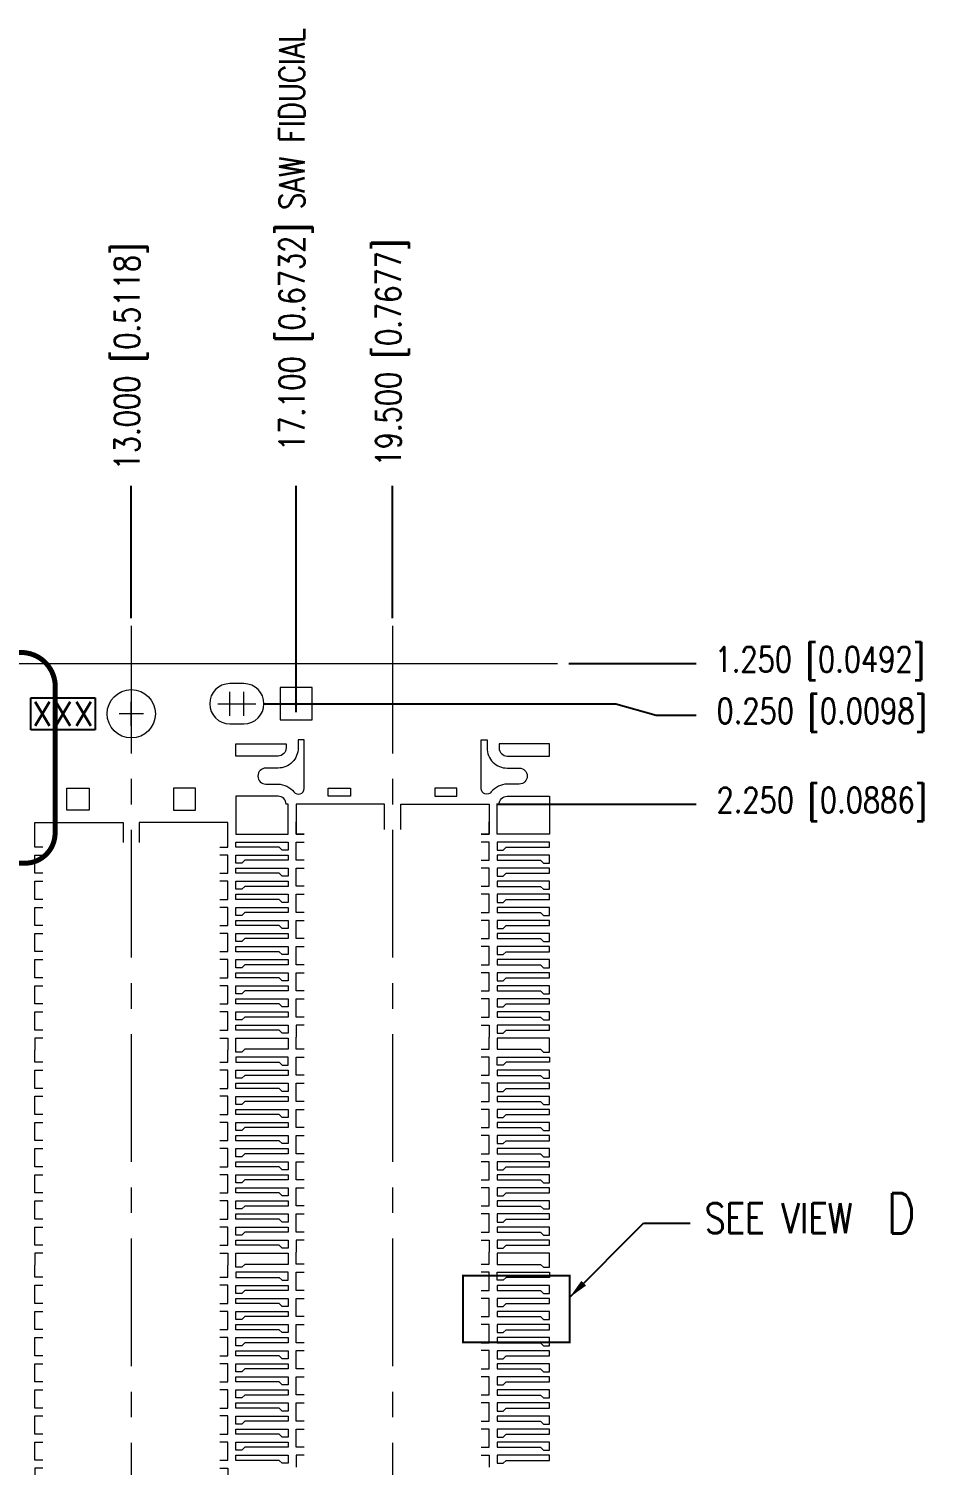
# Model space of a CAD drawing. Extents: x 38 to 840, y 27 to 530.
# Drawn here: x 145 to 236.3, y 387 to 529.9 of the extents above; entities that cross this region are included whole.
import ezdxf
from ezdxf.enums import TextEntityAlignment as Align

# ---------------------------------------------------------------- set-up
doc = ezdxf.new("R2010")
doc.units = 0
doc.header["$LTSCALE"] = 25.4
doc.header["$MEASUREMENT"] = 0
doc.linetypes.add('CENTERX2', pattern=[4, 2.5, -0.5, 0.5, -0.5])
doc.linetypes.add('PHANTOM2', pattern=[1.25, 0.625, -0.125, 0.125, -0.125, 0.125, -0.125])
doc.layers.get('0').update_dxf_attribs({"color": 20, "lineweight": 5})
for name, color, linetype, lineweight in [('SH-01_CENTER', 2, 'CENTERX2', 5), ('SH-01_DIM', 4, 'Continuous', 5), ('SH-01_NOTES', 3, 'Continuous', 5), ('SH-01_OBJECT', 7, 'Continuous', 5), ('SH-01_PHANTOM', 1, 'PHANTOM2', 5)]:
    doc.layers.add(name, color=color, linetype=linetype, lineweight=lineweight)
doc.layers.add('SH-01_MISC', color=6, linetype='PHANTOM2')
doc.styles.add('SIMPLEX', font='SIMPLEX.shx', dxfattribs={"width": 0.8})
doc.styles.get("Standard").update_dxf_attribs({"font": 'simplex.shx', "width": 0.82})
doc.dimstyles.get("Standard").update_dxf_attribs({"dimtxt": 3, "dimasz": 4, "dimexe": 1.5, "dimexo": 0.75, "dimgap": 1, "dimtad": 0, "dimdec": 3, "dimlfac": 0.25, "dimzin": 0, "dimdsep": 46, "dimtxsty": 'SIMPLEX', "dimcen": 0.5, "dimadec": 0, "dimazin": 0, "dimtp": 0.025, "dimtfac": 1, "dimtdec": 3, "dimtofl": 0, "dimtmove": 0, "dimatfit": 3, "dimfxl": 1, "dimtolj": 1, "dimtzin": 0, "dimarcsym": 0})

# ---------------------------------------------------------------- blocks, each defined once
blk = doc.blocks.new('*D32')
at = {"layer": 'Defpoints', "color": 0, "ltscale": 5, "transparency": 16777216}
for p in [(103.23, 461.78), (211.44, 106.56), (192.83, 105.18)]:
    blk.add_point(p, dxfattribs=at)
at = {"layer": 'SH-01_DIM', "color": 0, "lineweight": -2, "ltscale": 5, "transparency": 16777216}
for p, q in [((203.44, 105.18), (207.44, 106.56)), ((207.44, 106.56), (211.44, 106.56)), ((193.58, 105.18), (203.44, 105.18))]:
    blk.add_line(p, q, dxfattribs=at)
at = {"layer": 'SH-01_DIM', "color": 0, "ltscale": 5, "transparency": 16777216, "insert": (224.67, 106.56), "char_height": 2.5, "attachment_point": 5, "style": 'SIMPLEX'}
blk.add_mtext('\\A1;89.150 [3.5098]', dxfattribs=at)
blk = doc.blocks.new('*D33')
at = {"layer": 'Defpoints', "color": 0, "ltscale": 5, "transparency": 16777216}
for p in [(103.23, 461.78), (192.83, 102.18), (211.44, 102.18)]:
    blk.add_point(p, dxfattribs=at)
at = {"layer": 'SH-01_DIM', "color": 0, "lineweight": -2, "ltscale": 5, "transparency": 16777216}
blk.add_line((193.58, 102.18), (211.44, 102.18), dxfattribs=at)
at = {"layer": 'SH-01_DIM', "color": 0, "ltscale": 5, "transparency": 16777216, "insert": (224.87, 102.18), "char_height": 2.5, "attachment_point": 5, "style": 'SIMPLEX'}
blk.add_mtext('\\A1;89.900 [3.5394]', dxfattribs=at)
blk = doc.blocks.new('*D34')
at = {"layer": 'Defpoints', "color": 0, "ltscale": 5, "transparency": 16777216}
for p in [(103.23, 461.78), (198.03, 86.78), (211.44, 86.78)]:
    blk.add_point(p, dxfattribs=at)
at = {"layer": 'SH-01_DIM', "color": 0, "lineweight": -2, "ltscale": 5, "transparency": 16777216}
blk.add_line((198.78, 86.78), (211.44, 86.78), dxfattribs=at)
at = {"layer": 'SH-01_DIM', "color": 0, "ltscale": 5, "transparency": 16777216, "insert": (224.87, 86.78), "char_height": 2.5, "attachment_point": 5, "style": 'SIMPLEX'}
blk.add_mtext('\\A1;93.750 [3.6909]', dxfattribs=at)
blk = doc.blocks.new('*D35')
at = {"layer": 'Defpoints', "color": 0, "ltscale": 5, "transparency": 16777216}
for p in [(103.23, 461.78), (168.03, 96.18), (211.44, 96.18)]:
    blk.add_point(p, dxfattribs=at)
at = {"layer": 'SH-01_DIM', "color": 0, "lineweight": -2, "ltscale": 5, "transparency": 16777216}
blk.add_line((168.78, 96.18), (211.44, 96.18), dxfattribs=at)
at = {"layer": 'SH-01_DIM', "color": 0, "ltscale": 5, "transparency": 16777216, "insert": (228.67, 96.18), "char_height": 2.5, "attachment_point": 5, "style": 'SIMPLEX'}
blk.add_mtext('\\A1;91.400 [3.5984] REF.', dxfattribs=at)
blk = doc.blocks.new('*D36')
at = {"layer": 'Defpoints', "color": 0, "ltscale": 5, "transparency": 16777216}
for p in [(198.03, 466.78), (211.44, 466.78), (103.23, 461.78)]:
    blk.add_point(p, dxfattribs=at)
at = {"layer": 'SH-01_DIM', "color": 0, "lineweight": -2, "ltscale": 5, "transparency": 16777216}
blk.add_line((198.78, 466.78), (211.44, 466.78), dxfattribs=at)
at = {"layer": 'SH-01_DIM', "color": 0, "ltscale": 5, "transparency": 16777216, "insert": (223.72, 466.78), "char_height": 2.5, "attachment_point": 5, "style": 'SIMPLEX'}
blk.add_mtext('\\A1;1.250 [0.0492]', dxfattribs=at)
blk = doc.blocks.new('*D37')
at = {"layer": 'Defpoints', "color": 0, "ltscale": 5, "transparency": 16777216}
for p in [(103.23, 461.78), (167.63, 462.78), (211.44, 461.65)]:
    blk.add_point(p, dxfattribs=at)
at = {"layer": 'SH-01_DIM', "color": 0, "lineweight": -2, "ltscale": 5, "transparency": 16777216}
for p, q in [((168.38, 462.78), (203.44, 462.78)), ((203.44, 462.78), (207.44, 461.65)), ((207.44, 461.65), (211.44, 461.65))]:
    blk.add_line(p, q, dxfattribs=at)
at = {"layer": 'SH-01_DIM', "color": 0, "ltscale": 5, "transparency": 16777216, "insert": (223.91, 461.65), "char_height": 2.5, "attachment_point": 5, "style": 'SIMPLEX'}
blk.add_mtext('\\A1;0.250 [0.0098]', dxfattribs=at)
blk = doc.blocks.new('*D51')
at = {"layer": 'Defpoints', "color": 0, "ltscale": 5, "transparency": 16777216}
for p in [(103.23, 461.78), (148.83, 103.88), (148.83, 74.26)]:
    blk.add_point(p, dxfattribs=at)
at = {"layer": 'SH-01_DIM', "color": 0, "lineweight": -2, "ltscale": 5, "transparency": 16777216}
blk.add_line((148.83, 103.13), (148.83, 74.26), dxfattribs=at)
at = {"layer": 'SH-01_DIM', "color": 0, "ltscale": 5, "transparency": 16777216, "insert": (148.83, 61.22), "char_height": 2.5, "attachment_point": 5, "rotation": 90, "style": 'SIMPLEX'}
blk.add_mtext('\\A1;11.400 [0.4488]', dxfattribs=at)
blk = doc.blocks.new('*D52')
at = {"layer": 'Defpoints', "color": 0, "ltscale": 5, "transparency": 16777216}
for p in [(103.23, 461.78), (159.43, 103.88), (159.43, 74.26)]:
    blk.add_point(p, dxfattribs=at)
at = {"layer": 'SH-01_DIM', "color": 0, "lineweight": -2, "ltscale": 5, "transparency": 16777216}
blk.add_line((159.43, 103.13), (159.43, 74.26), dxfattribs=at)
at = {"layer": 'SH-01_DIM', "color": 0, "ltscale": 5, "transparency": 16777216, "insert": (159.43, 61.22), "char_height": 2.5, "attachment_point": 5, "rotation": 90, "style": 'SIMPLEX'}
blk.add_mtext('\\A1;14.050 [0.5531]', dxfattribs=at)
blk = doc.blocks.new('*D53')
at = {"layer": 'Defpoints', "color": 0, "ltscale": 5, "transparency": 16777216}
for p in [(103.23, 461.78), (164.83, 90.58), (164.83, 74.26)]:
    blk.add_point(p, dxfattribs=at)
at = {"layer": 'SH-01_DIM', "color": 0, "lineweight": -2, "ltscale": 5, "transparency": 16777216}
blk.add_line((164.83, 89.83), (164.83, 74.26), dxfattribs=at)
at = {"layer": 'SH-01_DIM', "color": 0, "ltscale": 5, "transparency": 16777216, "insert": (164.83, 61.03), "char_height": 2.5, "attachment_point": 5, "rotation": 90, "style": 'SIMPLEX'}
blk.add_mtext('\\A1;15.400 [0.6063]', dxfattribs=at)
blk = doc.blocks.new('*D54')
at = {"layer": 'Defpoints', "color": 0, "ltscale": 5, "transparency": 16777216}
for p in [(103.23, 461.78), (158.23, 93.78), (154.21, 74.26)]:
    blk.add_point(p, dxfattribs=at)
at = {"layer": 'SH-01_DIM', "color": 0, "lineweight": -2, "ltscale": 5, "transparency": 16777216}
for p, q in [((158.23, 93.03), (158.23, 82.26)), ((158.23, 82.26), (154.21, 78.26)), ((154.21, 78.26), (154.21, 74.26))]:
    blk.add_line(p, q, dxfattribs=at)
at = {"layer": 'SH-01_DIM', "color": 0, "ltscale": 5, "transparency": 16777216, "insert": (154.21, 61.22), "char_height": 2.5, "attachment_point": 5, "rotation": 90, "style": 'SIMPLEX'}
blk.add_mtext('\\A1;13.750 [0.5413]', dxfattribs=at)
blk = doc.blocks.new('*D55')
at = {"layer": 'Defpoints', "color": 0, "ltscale": 5, "transparency": 16777216}
for p in [(103.23, 461.78), (170.83, 102.18), (170.83, 74.26)]:
    blk.add_point(p, dxfattribs=at)
at = {"layer": 'SH-01_DIM', "color": 0, "lineweight": -2, "ltscale": 5, "transparency": 16777216}
blk.add_line((170.83, 101.43), (170.83, 74.26), dxfattribs=at)
at = {"layer": 'SH-01_DIM', "color": 0, "ltscale": 5, "transparency": 16777216, "insert": (170.83, 61.03), "char_height": 2.5, "attachment_point": 5, "rotation": 90, "style": 'SIMPLEX'}
blk.add_mtext('\\A1;16.900 [0.6654]', dxfattribs=at)
blk = doc.blocks.new('*D56')
at = {"layer": 'Defpoints', "color": 0, "ltscale": 5, "transparency": 16777216}
for p in [(103.23, 461.78), (190.83, 93.78), (190.83, 74.26)]:
    blk.add_point(p, dxfattribs=at)
at = {"layer": 'SH-01_DIM', "color": 0, "lineweight": -2, "ltscale": 5, "transparency": 16777216}
for p, q in [((190.83, 93.03), (190.83, 82.26)), ((190.83, 82.26), (190.83, 78.26)), ((190.83, 78.26), (190.83, 74.26))]:
    blk.add_line(p, q, dxfattribs=at)
at = {"layer": 'SH-01_DIM', "color": 0, "ltscale": 5, "transparency": 16777216, "insert": (190.83, 61.03), "char_height": 2.5, "attachment_point": 5, "rotation": 90, "style": 'SIMPLEX'}
blk.add_mtext('\\A1;21.900 [0.8622]', dxfattribs=at)
blk = doc.blocks.new('*D57')
at = {"layer": 'Defpoints', "color": 0, "ltscale": 5, "transparency": 16777216}
for p in [(155.23, 484.45), (155.23, 470.54), (103.23, 461.78)]:
    blk.add_point(p, dxfattribs=at)
at = {"layer": 'SH-01_DIM', "color": 0, "lineweight": -2, "ltscale": 5, "transparency": 16777216}
blk.add_line((155.23, 471.29), (155.23, 484.45), dxfattribs=at)
at = {"layer": 'SH-01_DIM', "color": 0, "ltscale": 5, "transparency": 16777216, "insert": (155.23, 497.31), "char_height": 2.5, "attachment_point": 5, "rotation": 90, "style": 'SIMPLEX'}
blk.add_mtext('\\A1;13.000 [0.5118]', dxfattribs=at)
blk = doc.blocks.new('*D58')
at = {"layer": 'Defpoints', "color": 0, "ltscale": 5, "transparency": 16777216}
for p in [(181.23, 484.45), (181.23, 470.54), (103.23, 461.78)]:
    blk.add_point(p, dxfattribs=at)
at = {"layer": 'SH-01_DIM', "color": 0, "lineweight": -2, "ltscale": 5, "transparency": 16777216}
blk.add_line((181.23, 471.29), (181.23, 484.45), dxfattribs=at)
at = {"layer": 'SH-01_DIM', "color": 0, "ltscale": 5, "transparency": 16777216, "insert": (181.23, 497.69), "char_height": 2.5, "attachment_point": 5, "rotation": 90, "style": 'SIMPLEX'}
blk.add_mtext('\\A1;19.500 [0.7677]', dxfattribs=at)
blk = doc.blocks.new('*D59')
at = {"layer": 'Defpoints', "color": 0, "ltscale": 5, "transparency": 16777216}
for p in [(171.63, 484.45), (103.23, 461.78), (171.63, 461.18)]:
    blk.add_point(p, dxfattribs=at)
at = {"layer": 'SH-01_DIM', "color": 0, "lineweight": -2, "ltscale": 5, "transparency": 16777216}
blk.add_line((171.63, 461.93), (171.63, 484.45), dxfattribs=at)
at = {"layer": 'SH-01_DIM', "color": 0, "ltscale": 5, "transparency": 16777216, "insert": (171.63, 508.97), "char_height": 2.5, "attachment_point": 5, "rotation": 90, "style": 'SIMPLEX'}
blk.add_mtext('\\A1;17.100 [0.6732] SAW FIDUCIAL', dxfattribs=at)
blk = doc.blocks.new('*D87')
at = {"layer": 'Defpoints', "color": 0, "ltscale": 5, "transparency": 16777216}
for p in [(103.23, 461.78), (190.83, 452.78), (211.44, 452.78)]:
    blk.add_point(p, dxfattribs=at)
at = {"layer": 'SH-01_DIM', "color": 0, "lineweight": -2, "ltscale": 5, "transparency": 16777216}
blk.add_line((191.58, 452.78), (211.44, 452.78), dxfattribs=at)
at = {"layer": 'SH-01_DIM', "color": 0, "ltscale": 5, "transparency": 16777216, "insert": (223.91, 452.78), "char_height": 2.5, "attachment_point": 5, "style": 'SIMPLEX'}
blk.add_mtext('\\A1;2.250 [0.0886]', dxfattribs=at)
blk = doc.blocks.new('*U125')
at = {"layer": 'SH-01_OBJECT'}
for points in [[(-8.8, -0.904), (-9.6, -0.904), (-9.6, 0.904), (-8.8, 0.904)], [(8.8, -0.904), (9.6, -0.904), (9.6, 0.904), (8.8, 0.904)]]:
    blk.add_lwpolyline(points, dxfattribs=at)
blk = doc.blocks.new('*U126')
at = {"color": 0, "linetype": 'ByBlock', "lineweight": -2, "transparency": 16777216}
for p in [(0, 15.6), (0, 13), (0, 10.4), (0, 7.8), (0, 5.2), (0, 2.6), (0, 0)]:
    blk.add_blockref('*U125', p, dxfattribs=at)
blk = doc.blocks.new('*U127')
at = {"layer": 'SH-01_OBJECT'}
for points in [[(-8.8, -0.904), (-9.6, -0.904), (-9.6, 0.904), (-8.8, 0.904)], [(8.8, -0.904), (9.6, -0.904), (9.6, 0.904), (8.8, 0.904)]]:
    blk.add_lwpolyline(points, dxfattribs=at)
blk = doc.blocks.new('*U128')
at = {"color": 0, "linetype": 'ByBlock', "lineweight": -2, "transparency": 16777216}
for p in [(0, 15.6), (0, 13), (0, 10.4), (0, 7.8), (0, 5.2), (0, 2.6), (0, 0)]:
    blk.add_blockref('*U127', p, dxfattribs=at)
blk = doc.blocks.new('*U120')
at = {"layer": 'SH-01_OBJECT'}
for points in [[(-21.8, 8.85), (-22.6, 8.85), (-22.6, 10.05)], [(-4.2, 8.85), (-3.4, 8.85), (-3.4, 10.05)], [(4.2, 10.15), (3.4, 10.15), (3.4, 11.35)], [(21.8, 10.15), (22.6, 10.15), (22.6, 11.35)], [(4.2, -8.85), (3.4, -8.85), (3.4, -10.05)], [(21.8, -8.85), (22.6, -8.85), (22.6, -10.05)], [(-21.8, -10.15), (-22.6, -10.15), (-22.6, -11.35)], [(-4.2, -10.15), (-3.4, -10.15), (-3.4, -11.35)]]:
    blk.add_lwpolyline(points, dxfattribs=at)
for name, p in [('*U128', (13, -7.15)), ('*U126', (-13, -8.45))]:
    blk.add_blockref(name, p)
blk = doc.blocks.new('*U113')
at = {"color": 0, "linetype": 'ByBlock', "lineweight": -2, "transparency": 16777216}
for p in [(52, 321), (52, 299.6), (52, 278.2)]:
    blk.add_blockref('*U120', p, dxfattribs=at)
blk = doc.blocks.new('*U116')
at = {"layer": 'SH-01_CENTER'}
for p, q in [((-12.72, 183.8), (-12.72, 186.2)), ((-4.12, 186), (-1.72, 186)), ((-2.92, 184.8), (-2.92, 187.2)), ((-2.72, 186), (-0.32, 186)), ((-1.52, 184.8), (-1.52, 187.2)), ((-11.52, 185), (-13.92, 185))]:
    blk.add_line(p, q, dxfattribs=at)
at = {"layer": 'SH-01_MISC'}
blk.add_lwpolyline([(-22.72, 186.6), (-16.32, 186.6), (-16.32, 183.4), (-22.72, 183.4)], close=True, dxfattribs=at)
at = {"layer": 'SH-01_OBJECT'}
blk.add_lwpolyline([(-2.92, 184), (-1.52, 184, 1), (-1.52, 188), (-2.92, 188, 1)], format="xyb", close=True, dxfattribs=at)
for points in [[(-19.12, 177.6), (-16.92, 177.6), (-16.92, 175.4), (-19.12, 175.4)], [(-6.32, 177.6), (-8.52, 177.6), (-8.52, 175.4), (-6.32, 175.4)], [(6.88, 177.6), (9.08, 177.6), (9.08, 176.8), (6.88, 176.8)], [(19.68, 177.6), (17.48, 177.6), (17.48, 176.8), (19.68, 176.8)]]:
    blk.add_lwpolyline(points, close=True, dxfattribs=at)
for points in [[(12.48, 173.5), (12.48, 176), (3.68, 176), (3.68, 173.04), (4.48, 173.04)], [(14.08, 173.5), (14.08, 176), (22.88, 176), (22.88, 173.04), (22.08, 173.04)], [(-21.52, 171.74), (-22.32, 171.74), (-22.32, 174.2), (-13.52, 174.2), (-13.52, 172.2)], [(-3.92, 171.74), (-3.12, 171.74), (-3.12, 174.2), (-11.92, 174.2), (-11.92, 172.2)]]:
    blk.add_lwpolyline(points, dxfattribs=at)
blk.add_circle((-12.72, 185), 2.4, dxfattribs=at)
at = {"layer": 'SH-01_PHANTOM'}
blk.add_lwpolyline([(5.28, 187.6), (2.08, 187.6), (2.08, 184.4), (5.28, 184.4)], close=True, dxfattribs=at)
at = {"layer": 'SH-01_NOTES'}
blk.add_text('XXX', height=2.4, dxfattribs=at).set_placement((-19.52, 185), align=Align.MIDDLE)
blk = doc.blocks.new('*U117')
at = {"color": 0, "linetype": 'ByBlock', "lineweight": -2, "transparency": 16777216}
blk.add_blockref('*U116', (52, 0), dxfattribs=at)
blk = doc.blocks.new('*U133')
at = {"layer": 'SH-01_OBJECT', "linetype": 'Continuous'}
for points in [[(-2, 0.25), (-2.6, 0.25), (-2.6, 1.05), (2.6, 1.05), (2.6, 0.54), (-1.71, 0.54)], [(-2.6, -0.25), (2.6, -0.25), (2.6, -1.05), (2, -1.05), (1.71, -0.76), (-2.6, -0.76)]]:
    blk.add_lwpolyline(points, close=True, dxfattribs=at)
blk = doc.blocks.new('*U134')
at = {"color": 0, "linetype": 'ByBlock', "lineweight": -2, "transparency": 16777216}
for p in [(0, 15.6), (0, 13), (0, 10.4), (0, 7.8), (0, 5.2), (0, 2.6), (0, 0)]:
    blk.add_blockref('*U133', p, dxfattribs=at)
blk = doc.blocks.new('*U121')
blk.add_blockref('*U134', (0, -7.8))
blk = doc.blocks.new('*U122')
at = {"color": 0, "linetype": 'ByBlock', "lineweight": -2, "transparency": 16777216}
for p in [(0, 321), (0, 299.6), (0, 278.2)]:
    blk.add_blockref('*U121', p, dxfattribs=at)
blk = doc.blocks.new('*U131')
at = {"layer": 'SH-01_OBJECT'}
for points in [[(2.6, 0.24), (-1.71, 0.24), (-2, -0.05), (-2.6, -0.05), (-2.6, 1.35), (2.6, 1.35)], [(2.6, -1.35), (2.6, -0.55), (-2.6, -0.55), (-2.6, -1.06), (1.71, -1.06), (2, -1.35)]]:
    blk.add_lwpolyline(points, close=True, dxfattribs=at)
blk = doc.blocks.new('*U132')
at = {"color": 0, "linetype": 'ByBlock', "lineweight": -2, "transparency": 16777216}
for p in [(0, 299.6), (0, 278.2)]:
    blk.add_blockref('*U131', p, dxfattribs=at)
blk = doc.blocks.new('*U118')
at = {"layer": 'SH-01_OBJECT'}
for points in [[(0.8, 176.9), (-3.4, 176.9), (-3.4, 178.1), (1.6, 178.1), (1.6, 177.7, -0.414214)], [(2.8, 177.7, -0.414214), (0.8, 175.7), (-0.4, 175.7, 1), (-0.4, 174.1), (0.8, 174.1, -0.232617), (2.38, 173.32, 0.7158), (3.4, 173.67), (3.4, 178.5), (2.8, 178.5)], [(-3.4, 172.1), (-3.4, 169.14), (1.8, 169.14), (1.8, 172.1), (1.6, 172.1, 0.414214), (0.8, 172.9), (-3.4, 172.9)]]:
    blk.add_lwpolyline(points, format="xyb", close=True, dxfattribs=at)
blk.add_lwpolyline([(-3.4, 168.34), (1.8, 168.34), (1.8, 167.54), (1.2, 167.54), (0.91, 167.84), (-3.4, 167.84)], close=True, dxfattribs=at)
for name, p in [('*U122', (-0.8, -162.81)), ('*U132', (-0.8, -152.11))]:
    blk.add_blockref(name, p)
blk = doc.blocks.new('*U119')
at = {"color": 0, "linetype": 'ByBlock', "lineweight": -2, "transparency": 16777216}
blk.add_blockref('*U118', (52, 0), dxfattribs=at)
blk = doc.blocks.new('*U135')
at = {"layer": 'SH-01_OBJECT', "linetype": 'Continuous'}
for points in [[(-2, 0.25), (-2.6, 0.25), (-2.6, 1.05), (2.6, 1.05), (2.6, 0.54), (-1.71, 0.54)], [(-2.6, -0.25), (2.6, -0.25), (2.6, -1.05), (2, -1.05), (1.71, -0.76), (-2.6, -0.76)]]:
    blk.add_lwpolyline(points, close=True, dxfattribs=at)
blk = doc.blocks.new('*U136')
at = {"color": 0, "linetype": 'ByBlock', "lineweight": -2, "transparency": 16777216}
for p in [(0, 15.6), (0, 13), (0, 10.4), (0, 7.8), (0, 5.2), (0, 2.6), (0, 0)]:
    blk.add_blockref('*U135', p, dxfattribs=at)
blk = doc.blocks.new('*U129')
blk.add_blockref('*U136', (0, -7.8))
blk = doc.blocks.new('*U130')
at = {"color": 0, "linetype": 'ByBlock', "lineweight": -2, "transparency": 16777216}
for p in [(0, 321), (0, 299.6), (0, 278.2)]:
    blk.add_blockref('*U129', p, dxfattribs=at)
blk = doc.blocks.new('*U123')
at = {"layer": 'SH-01_OBJECT'}
for points in [[(2.6, 0.24), (-1.71, 0.24), (-2, -0.05), (-2.6, -0.05), (-2.6, 1.35), (2.6, 1.35)], [(2.6, -1.35), (2.6, -0.55), (-2.6, -0.55), (-2.6, -1.06), (1.71, -1.06), (2, -1.35)]]:
    blk.add_lwpolyline(points, close=True, dxfattribs=at)
blk = doc.blocks.new('*U124')
at = {"color": 0, "linetype": 'ByBlock', "lineweight": -2, "transparency": 16777216}
for p in [(0, 299.6), (0, 278.2)]:
    blk.add_blockref('*U123', p, dxfattribs=at)
blk = doc.blocks.new('*U114')
at = {"layer": 'SH-01_OBJECT'}
for points in [[(-2.8, 177.7, 0.414214), (-0.8, 175.7), (0.4, 175.7, -1), (0.4, 174.1), (-0.8, 174.1, 0.232617), (-2.38, 173.32, -0.7158), (-3.4, 173.67), (-3.4, 178.5), (-2.8, 178.5)], [(-0.8, 176.9), (3.4, 176.9), (3.4, 178.1), (-1.6, 178.1), (-1.6, 177.7, 0.414214)], [(3.4, 172.1), (3.4, 169.14), (-1.8, 169.14), (-1.8, 172.1), (-1.6, 172.1, -0.414214), (-0.8, 172.9), (3.4, 172.9)]]:
    blk.add_lwpolyline(points, format="xyb", close=True, dxfattribs=at)
blk.add_lwpolyline([(3.4, 168.34), (-1.8, 168.34), (-1.8, 167.54), (-1.2, 167.54), (-0.91, 167.84), (3.4, 167.84)], close=True, dxfattribs=at)
at = {"extrusion": (0, 0, -1), "zscale": -1}
for name, p in [('*U130', (-0.8, -162.81)), ('*U124', (-0.8, -152.11))]:
    blk.add_blockref(name, p, dxfattribs=at)
blk = doc.blocks.new('*U115')
at = {"color": 0, "linetype": 'ByBlock', "lineweight": -2, "transparency": 16777216}
blk.add_blockref('*U114', (52, 0), dxfattribs=at)

msp = doc.modelspace()

# ---------------------------------------------------------------- linework, layer by layer
at = {"layer": 'SH-01_CENTER', "ltscale": 0.2}
for p, q in [((155.23373, 470.54031), (155.23373, 91.78142)), ((181.23373, 470.54031), (181.23373, 91.78142))]:
    msp.add_line(p, q, dxfattribs=at)
at = {"layer": 'SH-01_OBJECT'}
msp.add_lwpolyline([(88.23373, 466.78142), (197.63373, 466.78142)], dxfattribs=at)
at = {"layer": 'SH-01_PHANTOM', "ltscale": 0.3, "const_width": 0.5}
msp.add_lwpolyline([(101.82701, 446.92067), (144.6557, 446.91845, 0.414213562), (147.65792, 449.92067), (147.6733, 464.48182, 0.414214), (144.27666, 467.87846), (101.84826, 467.8784, 0.414213562), (98.84826, 464.8784), (98.82702, 449.92633, 0.414765532)], format="xyb", close=True, dxfattribs=at)
at = {"layer": 'SH-01_PHANTOM', "ltscale": 0.2, "const_width": 0.2}
msp.add_lwpolyline([(198.83722, 399.2653), (188.2335, 399.2653), (188.2335, 405.87031), (198.83722, 405.87031)], close=True, dxfattribs=at)

# ---------------------------------------------------------------- block references
for name, p in [('*U117', (115.95651, 276.78142)), ('*U119', (117.03373, 280.68142)), ('*U115', (141.43373, 280.68142)), ('*U113', (116.23373, 118.67142))]:
    msp.add_blockref(name, p)

# ---------------------------------------------------------------- texts
at = {"layer": 'SH-01_NOTES', "width": 0.8}
msp.add_text('SEE VIEW', height=3, dxfattribs=at).set_placement((212.29483, 410.10174))
msp.add_attdef('D', (230.37538, 410.09243), 'A', height=4, dxfattribs=at)

# ---------------------------------------------------------------- dimensions: what is measured, and where the dimension line sits
at = {"layer": 'SH-01_DIM', "ltscale": 5}
for feature_location, offset, dtype, text, picture, middle in [((171.63373, 461.18142), (0, 23.26851), 1, '<> SAW FIDUCIAL', '*D59', (171.63373, 508.97375)), ((168.03373, 96.18142), (43.4031, 0), 0, '<> REF.', '*D35', (228.67492, 96.18142))]:
    dim = msp.add_ordinate_dim(feature_location=feature_location, offset=offset, dtype=dtype, origin=(103.23373, 461.78142), text=text, dimstyle='Standard', override={"dimtxt": 2.5, "dimasz": 2, "dimtih": 1, "dimtoh": 1}, dxfattribs=at)
    dim.commit()
    dim.dimension.update_dxf_attribs({"geometry": picture, "text_midpoint": middle})
for feature_location, offset, dtype, origin, picture, middle in [((181.23373, 470.54031), (0, 13.90963), 1, (103.23373, 461.78142), '*D58', (181.23373, 497.68803)), ((155.23373, 470.54031), (0, 13.90963), 1, (103.23373, 461.78142), '*D57', (155.23373, 497.30708)), ((198.03373, 466.78142), (13.4031, 0), 0, (103.23373, 461.78142), '*D36', (223.72254, 466.78142)), ((167.63372, 462.78142), (43.80311, -1.13282), 0, (103.23373, 461.78142), '*D37', (223.91302, 461.6486)), ((190.83372, 452.78142), (20.60311, 0), 0, (103.23372, 461.78142), '*D87', (223.91302, 452.78142)), ((192.83373, 105.18142), (18.6031, 1.37643), 0, (103.23373, 461.78142), '*D32', (224.67492, 106.55786)), ((192.83373, 102.18142), (18.6031, 0), 0, (103.23373, 461.78142), '*D33', (224.8654, 102.18142)), ((198.03373, 86.78142), (13.4031, 0), 0, (103.23373, 461.78142), '*D34', (224.8654, 86.78142)), ((148.83373, 103.88142), (0, -29.61696), 1, (103.23373, 461.78142), '*D51', (148.83373, 61.21685)), ((159.43373, 103.88142), (0, -29.61696), 1, (103.23373, 461.78142), '*D52', (159.43373, 61.21685)), ((164.83373, 90.58142), (0, -16.31695), 1, (103.23373, 461.78142), '*D53', (164.83373, 61.02637)), ((158.23373, 93.78142), (-4.02394, -19.51696), 1, (103.23373, 461.78142), '*D54', (154.20979, 61.21685)), ((170.83373, 102.18142), (0, -27.91696), 1, (103.23373, 461.78142), '*D55', (170.83373, 61.02637)), ((190.83372, 93.78142), (0, -19.51696), 1, (103.23373, 461.78142), '*D56', (190.83373, 61.02637))]:
    dim = msp.add_ordinate_dim(feature_location=feature_location, offset=offset, dtype=dtype, origin=origin, dimstyle='Standard', override={"dimtxt": 2.5, "dimasz": 2, "dimtih": 1, "dimtoh": 1}, dxfattribs=at)
    dim.commit()
    dim.dimension.update_dxf_attribs({"geometry": picture, "text_midpoint": middle})

# ---------------------------------------------------------------- leaders
at = {"layer": 'SH-01_NOTES'}
msp.add_leader([(198.83722, 403.71627), (206.19687, 411.11485), (210.85028, 411.11485)], dimstyle='Standard', override={"dimasz": 2, "dimexo": 0.75, "dimgap": 1, "dimtad": 0, "dimtih": 1, "dimtoh": 1, "dimlfac": 0.2, "dimtxsty": 'SIMPLEX', "dimcen": 0.5, "dimtp": 0.025}, dxfattribs=at)

doc.saveas('drawing.dxf')
